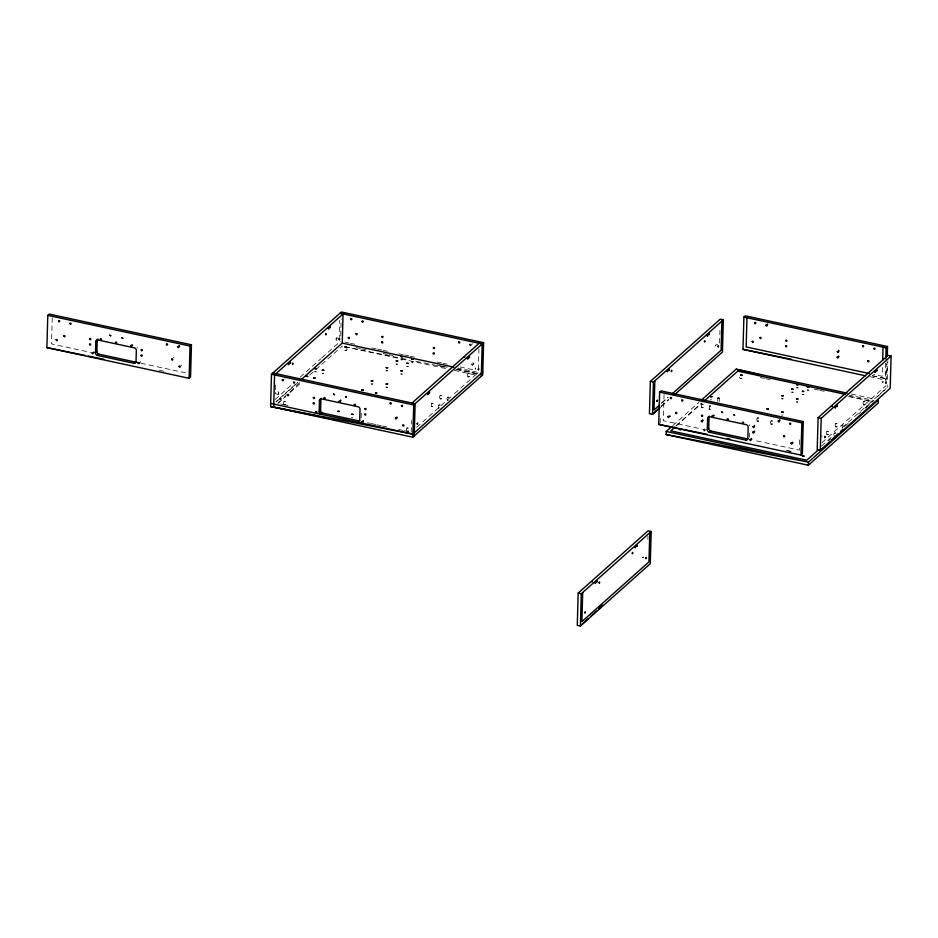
<?xml version="1.0" encoding="UTF-8"?>
<svg xmlns="http://www.w3.org/2000/svg" width="938" height="938" viewBox="0 0 938 938"><rect width="100%" height="100%" fill="white"/><g stroke="black" fill="none" stroke-linecap="round" stroke-linejoin="round"><path stroke-width="0.7" stroke-dasharray="4.69 3.52" d="M52.235 317.677L51.496 343.929L90.54 352.36M275.538 389.704L275.702 383.877M283.862 404.665C281.517 400.245 287.884 400.198 285.363 404.641M339.216 339.908L339.767 320.268M340.717 335.839L341.186 319.002M346.521 347.166C348.866 351.586 342.511 351.621 345.02 347.189M361.153 417.891L361.318 412.228M407.291 431.48C403.997 426.954 411.207 426.239 408.042 431.468M411.219 432.195L411.548 420.517M431.374 406.635L431.914 403.141L432.922 403.434L432.84 406.529L431.374 406.635L432.84 406.529M438.726 408.147C436.381 403.715 442.736 403.68 440.227 408.124M440.016 398.814C437.999 393.139 444.542 395.508 441.036 399.107C439.195 399.283 440.684 397.818 441.517 398.791M447.836 400.678C444.612 396.962 451.143 394.839 448.903 400.385M467.921 376.818C465.799 370.147 473.127 374.872 468.543 377.111C467.03 376.888 469.012 375.986 469.422 376.795M478.368 369.537L478.931 349.112M647.853 539.233L647.935 536.43M660.141 423.144L660.305 417.539M664.057 394.476L663.33 420.728L702.363 429.147M701.718 407.631C699.478 401.511 706.549 404.653 702.503 407.854C700.803 407.831 702.562 406.623 703.183 407.526M709.105 409.226L709.632 405.744L710.652 406.037L710.558 409.203L709.105 409.226L710.57 409.12M717.746 401.417L717.793 399.354M719.575 342.991L719.938 330.375M719.247 401.394L719.305 399.33M740.504 378.213C745.1 377.944 737.057 380.382 740.574 375.212M749.263 437.202L749.38 432.957M757.201 421.197C755.078 414.526 762.406 419.251 757.834 421.49C756.321 421.268 758.291 420.365 758.713 421.174M770.942 424.164C768.832 417.914 775.867 421.596 771.763 424.468C770.039 424.445 771.845 423.226 772.455 424.14M799.657 439.875L799.364 450.088L754.199 440.344M826.894 434.575C824.783 428.303 831.818 432.043 827.715 434.88C825.979 434.857 827.797 433.649 828.406 434.552M834.281 436.17C831.936 431.738 838.302 431.703 835.781 436.147M835.57 426.849C833.472 420.576 840.507 424.316 836.403 427.153C834.668 427.13 836.473 425.911 837.083 426.825M842.957 428.443C839.381 422.85 847.811 426.11 843.051 425.348M863.476 404.841C861.424 399.025 868.072 401.699 864.496 405.134C862.655 405.31 864.144 403.844 864.988 404.817M882.459 367.544L882.212 376.29L873.618 374.438M885.683 363.217L885.214 380.042L886.633 378.788L887.114 361.951M885.859 382.915L886.387 363.956M887.102 387.652L887.184 384.85M887.348 379.245L887.852 361.013M285.445 401.64L283.944 401.581M344.926 350.273L346.439 350.249M408.429 428.185L406.94 428.127M432.922 403.516L431.468 403.539M440.309 405.11L438.855 405.134M441.599 395.789L440.098 395.73M448.985 397.384L447.485 397.325M469.504 373.781L468.003 373.723M703.265 404.442L701.8 404.548M710.359 399.823L711.86 399.799M710.652 406.037L709.187 406.142M758.783 418.16L757.329 418.184M772.525 421.127L771.036 421.068M828.477 431.539L826.976 431.492M835.864 433.133L834.41 433.157M837.165 423.73L835.664 423.753M865.071 401.722L863.57 401.757M275.526 393.069L275.549 392.389M140.747 362.326L140.665 361.482M181.784 365.832L181.691 364.976M284.894 379.386L284.918 378.694M821.946 436.967L821.911 435.689M351.41 417.41L352.864 417.387M406.858 431.128L408.358 431.187M438.726 408.065L439.605 407.819M472.482 344.223L472.67 343.601M471.462 363.932C470.536 366.359 474.945 364.53 473.854 362.877C471.533 362.138 471.99 363.874 472.412 365.117M472.881 362.666L472.858 363.639L473.831 363.85M277.906 403.188L280.028 401.194M284.273 397.196L300.183 382.212M661.02 406.353L668.442 399.365M865.891 407.631L870.136 403.633M877.558 396.645L886.047 388.649M275.033 399.541L291.413 384.943M300.16 377.158L320.913 358.668M322.004 357.695L340.564 341.162M276.042 401.652L278.223 399.705M279.313 398.732L297.885 382.188M276.253 401.863L278.422 399.94M282.748 396.082L297.897 382.598M278.035 403.293L282.408 399.4M283.499 398.427L285.68 396.481M290.053 392.588L300.981 382.856M309.716 375.083L320.632 365.351M321.734 364.378L342.487 345.888M416.624 427.376L453.406 394.617M454.484 393.643L478.286 372.456L458.236 368.13M661.454 402.977L668.008 397.137M661.607 403.246L668.102 397.466M661.267 406.564L668.911 399.752M672.78 425.618L698.998 402.261M675.97 425.782L701.085 403.41M676.146 426.04L702.105 402.918M821.958 442.677L885.777 385.835M821.571 446.031L831.396 437.272M842.324 427.54L867.451 405.169M868.541 404.196L886.011 388.625M828.406 440.942L830.576 439.019M844.634 426.497L848.96 422.639M858.704 413.963L860.861 412.04M865.188 408.182L867.357 406.26M871.683 402.402L873.841 400.479L849.5 395.226M283.933 404.513L285.234 404.489M336.238 339.31C337.821 334.843 333.119 342.323 339.251 339.978M278.527 392.905C276.71 397.606 281.728 389.598 275.444 392.236M173.319 357.648L173.987 357.613M781.729 415.042L782.925 415.088M715.366 344.996C714.135 348.69 716.21 342.159 718.461 345.665M872.41 375.868L886.633 378.788L872.41 375.716M344.75 346.685L400.221 358.046M401.64 358.339L407.327 359.5M415.862 361.247L447.156 367.661M455.692 369.408L478.439 374.063L457.111 369.42M786.724 450.639L790.992 451.506M869.573 376.666L883.795 379.738M851.329 394.054L874.087 398.955M760.226 377.498L764.493 378.413M765.912 378.718L770.18 379.644M814.266 389.153L818.534 390.079M819.953 390.384L824.221 391.31M848.398 396.528L872.575 401.745M336.566 337.891L339.603 338.512M344.832 342.077L349.1 343.003M350.531 343.308L354.787 344.234M371.858 347.916L376.126 348.83M377.545 349.135L381.813 350.062M383.232 350.366L387.5 351.293M398.885 353.743L403.152 354.67M404.571 354.974L408.839 355.889M410.258 356.206L414.526 357.12M437.284 362.033L441.552 362.947M442.971 363.264L447.238 364.179M460.042 366.946L475.683 370.322M356.123 347.623L360.391 348.549M361.822 348.854L366.09 349.768M383.15 353.462L387.417 354.376M388.836 354.681L393.104 355.608M437.202 365.117L441.458 366.043M442.888 366.348L447.156 367.274M344.75 346.743L448.575 369.15M454.262 370.381L475.601 374.977M786.724 450.463L790.992 451.389M140.97 363.241L187.541 373.289M275.092 393.702L278.187 394.37M159.261 370.287L166.366 371.823M280.755 404.032L283.546 404.641M283.768 404.688L288.06 405.615M367.462 422.745L370.287 423.355M371.12 423.542L375.939 424.574M376.853 424.773L381.145 425.7M382.575 426.004L386.878 426.931M398.521 429.452L402.754 430.366M404.055 430.648L408.393 431.586M849.84 396.211L872.586 401.616M457.123 368.857L478.45 373.934M137.194 347.494A2.275 1.876 48.3 0 1 137.511 347.998M749.333 424.785A2.275 1.876 48.3 0 1 749.579 425.875M475.167 368.693C475.554 370.733 476.07 366.23 475.167 368.693M642.741 557.489C643.116 559.529 643.667 555.05 642.741 557.489M882.658 382.071C883.057 384.123 883.526 379.609 882.658 382.071M314.805 371.706L316.294 371.858L314.863 371.636M322.191 373.301L323.692 373.359L322.191 373.301M371.237 383.982L372.738 384.041L371.237 383.982M386.069 370.768L387.57 370.827L386.069 370.768M386.01 387.171L387.511 387.23L386.01 387.171M396.094 364.108L397.595 364.249L396.153 364.038M400.995 359.758L402.484 359.817L400.995 359.758M400.843 373.957L402.332 374.098L400.901 373.875M406.752 366.406L408.241 366.465L406.752 366.406M411.641 362.056L413.13 362.197L411.7 361.974M781.624 398.791L783.124 398.849L781.624 398.791M791.66 392.143L793.161 392.201L791.66 392.143M796.55 387.781L798.05 387.84L796.55 387.781M796.397 401.98L797.898 402.039L796.397 401.98M802.307 394.441L803.807 394.499L802.307 394.441M807.196 390.079L808.697 390.138L807.196 390.079"/><path stroke-width="1.41" d="M46.9 347.611L47.803 315.356L49.222 314.089L191.446 344.785L190.543 377.041L189.124 378.307L46.9 347.611L85.299 355.479M95.805 341.596A2.275 1.876 48.3 0 1 97.915 339.99L134.333 347.846A2.275 1.876 48.3 0 1 136.338 350.343L136.022 361.669A2.275 1.876 48.3 0 1 133.9 363.287L97.482 355.432A2.275 1.876 48.3 0 1 95.488 352.923L95.805 341.596L97.224 340.33A2.275 1.876 48.3 0 1 97.869 339.005M139.551 362.936L98.912 354.165A2.275 1.876 48.3 0 1 96.907 351.656L97.224 340.33M189.124 378.307L190.027 346.052L191.446 344.785M271.481 374.262L270.578 406.517L412.802 437.214L482.707 374.942L483.609 342.687L341.385 311.991L271.481 374.262L413.705 404.958L483.609 342.687L479.095 343.285L412.028 403.023L413.705 404.958L412.802 437.214M273.673 407.186L274.564 374.93L344.481 312.659M320.902 399.236L320.585 410.563A2.275 1.876 48.3 0 0 322.578 413.06L321.159 414.326A2.275 1.876 48.3 0 1 319.155 411.817L319.471 400.503L320.902 399.236A2.275 1.876 48.3 0 1 321.206 398.263M301.133 379.702L342.241 343.097L343.062 313.925M414.221 435.947L415.124 403.692L272.899 372.996M481.288 376.208L482.191 343.953L339.966 313.257M578.183 593.086L577.28 625.341L580.376 626.009L650.28 563.738L651.183 531.483L648.088 530.814L578.183 593.086L581.279 593.754L651.183 531.483M581.279 593.754L580.376 626.009L587.798 619.01M582.697 592.488L581.877 621.66L648.944 561.921L649.764 532.749M674.375 394.886L722.436 352.078L723.339 319.823L720.243 319.155L650.339 381.426L649.436 413.681L652.531 414.35L660.176 407.538M723.339 319.823L653.434 382.083L652.531 414.35L658.898 408.347M654.853 380.828L654.032 409.988L659.449 405.169M658.722 424.41L659.625 392.154L661.044 390.888L803.268 421.584L802.377 453.84L800.946 455.106L658.722 424.41L707.088 434.317M808.357 465.236L808.45 462.153L878.355 399.881L878.273 402.965L808.357 465.236L666.132 434.54L666.226 431.457L671.69 426.591M707.627 418.395A2.275 1.876 48.3 0 1 709.749 416.777L746.156 424.644A2.275 1.876 48.3 0 1 748.161 427.142L747.844 438.468A2.275 1.876 48.3 0 1 745.733 440.086L709.316 432.219A2.275 1.876 48.3 0 1 707.311 429.721L707.627 418.395L709.046 417.129A2.275 1.876 48.3 0 1 709.351 416.155M748.184 438.761A2.275 1.876 48.3 0 1 747.152 438.82L710.734 430.952A2.275 1.876 48.3 0 1 708.729 428.455L709.046 417.129M721.92 321.089L721.099 350.249L672.429 393.608M865.305 375.751L742.99 349.358L743.893 317.091L745.311 315.836L887.536 346.521L887.266 356.346M746.988 317.759L746.167 346.931L869.327 373.512M800.946 455.106L801.849 422.85L803.268 421.584M818.1 417.668L817.197 449.923L820.293 450.592L890.197 388.32L891.1 356.065L888.005 355.396L818.1 417.668L821.196 418.336L891.1 356.065M821.196 418.336L820.293 450.592L829.837 441.599M882.658 360.251L883.021 347.119M885.8 359.008L886.117 347.787L887.536 346.521M340.6 400.022L340.893 400.866M702.773 419.743L703.078 420.576M754.457 425.371L754.621 426.075M779.677 419.767L779.97 420.611M838.724 350.308L839.029 351.152M592.077 582.052L592.359 581.466M831.994 406.635L832.498 406.048M463.947 356.932L464.896 356.886M590.975 616.02L596.287 611.025M598.409 609.02L602.642 605.033M831.959 439.605L838.326 433.602M840.448 431.609L842.559 429.616M95.488 352.923L96.907 351.656M97.482 355.432L98.912 354.165M133.9 363.287L135.318 362.021A2.275 1.876 48.3 0 0 136.362 361.962M319.155 411.817L320.585 410.563M314.664 415.546L270.578 406.517L412.884 434.118L482.8 371.858M701.178 400.315L736.131 369.185L847.061 393.128M675.067 427.001L670.74 430.859L806.774 460.218L818.675 449.619M704.274 400.983L737.796 371.12L845.197 394.3M707.311 429.721L708.729 428.455M709.316 432.219L710.734 430.952M745.733 440.086L747.152 438.82M94.292 352.629L93.53 352.137M670.189 416.32L669.533 415.991M666.132 434.54L808.45 462.153L666.226 431.457M742.99 349.358L791.344 359.266M726.997 438.398L729.834 438.984M88.149 356.065L103.79 359.266M321.781 417.011L327.468 418.172M330.317 418.758L336.003 419.919M743.893 317.091L886.117 347.787M650.339 381.426L653.434 382.083M659.625 392.154L801.849 422.85M342.241 343.097L453.933 367.204M47.803 315.356L190.027 346.052M319.799 412.462L359.664 421.068M270.66 403.434L412.884 434.118M736.131 369.185L758.877 374.59M792.997 442.842L792.352 442.197M714.275 415.663L713.619 415.018M132.68 345.395L132.024 344.738M839.029 356.745L838.549 355.971M751.795 439.277L751.303 438.503M397.266 417.762L396.786 416.988M179.65 346.356L179.158 345.583M767.706 324.712L767.378 324.044M754.609 431.703L754.281 431.034M363.487 421.279L363.158 420.611M319.471 400.503A2.275 1.876 48.3 0 1 321.593 398.885L358.011 406.74A2.275 1.876 48.3 0 1 360.016 409.249L359.7 420.576A2.275 1.876 48.3 0 1 357.577 422.182L358.996 420.916A2.275 1.876 48.3 0 0 359.535 420.963M288.423 364.085C288.822 366.125 289.303 361.646 288.423 364.085M290.006 362.678C290.381 364.718 290.921 360.239 290.006 362.678M292.433 363.862C292.832 365.902 293.313 361.411 292.433 363.862M325.568 334.35C325.943 336.379 326.494 331.9 325.568 334.35M328.347 328.523C328.722 330.563 329.273 326.084 328.347 328.523M329.93 327.116C330.282 329.156 330.88 324.677 329.93 327.116M339.122 339.333C339.521 341.373 340.025 336.871 339.122 339.333M417.187 423.765C417.562 425.793 418.114 421.314 417.187 423.765M427.552 394.112C427.916 396.153 428.514 391.674 427.552 394.112M429.135 392.705C429.522 394.746 430.038 390.243 429.135 392.705M467.487 358.551C467.863 360.591 468.402 356.112 467.487 358.551M469.059 357.144C469.446 359.184 469.961 354.693 469.059 357.144M478.263 369.361C478.661 371.401 479.13 366.922 478.263 369.361M584.761 612.561C585.148 614.601 585.664 610.099 584.761 612.561M595.126 582.908C595.466 584.984 596.134 580.411 595.126 582.908M596.709 581.501C597.084 583.542 597.635 579.063 596.709 581.501M599.136 582.686C599.523 584.726 600.039 580.223 599.136 582.686M632.271 553.174C632.669 555.214 633.173 550.7 632.271 553.174M635.049 547.346C635.448 549.387 635.952 544.884 635.049 547.346M636.632 545.939C637.031 547.991 637.512 543.442 636.632 545.939M656.917 400.889C657.304 402.93 657.819 398.427 656.917 400.889M645.825 558.157C646.212 560.197 646.751 555.718 645.825 558.157M667.281 371.249C667.645 373.289 668.231 368.798 667.281 371.249M668.864 369.842C669.24 371.87 669.791 367.403 668.864 369.842M671.291 371.026C671.678 373.066 672.194 368.564 671.291 371.026M704.426 341.502C704.837 343.554 705.294 339.04 704.426 341.502M707.205 335.687C707.604 337.727 708.096 333.225 707.205 335.687M708.788 334.28C709.175 336.32 709.691 331.818 708.788 334.28M717.992 346.497C718.391 348.526 718.86 344.058 717.992 346.497M824.678 437.143C825.1 439.16 825.581 434.575 824.678 437.143M835.043 407.491C835.43 409.531 835.969 405.052 835.043 407.491M836.626 406.084C837.001 408.124 837.552 403.645 836.626 406.084M874.966 371.929C875.365 373.969 875.869 369.466 874.966 371.929M876.549 370.522C876.948 372.574 877.429 368.024 876.549 370.522M885.753 382.739C886.129 384.779 886.668 380.3 885.753 382.739M306.21 376.349L307.711 376.408L306.21 376.349M313.597 377.944L315.098 378.002L313.597 377.944M314.887 368.622L316.387 368.681L314.887 368.622M322.273 370.217L323.774 370.276L322.273 370.217M337.75 411.36L339.251 411.419L337.75 411.36M345.02 347.107L346.521 347.166L345.02 347.107M351.492 414.326L352.993 414.385L351.492 414.326M361.74 389.997L363.241 390.056L361.74 389.997M371.319 380.887L372.82 380.945L371.319 380.887M375.481 392.963L376.97 393.104L375.54 392.881M386.151 367.673L387.652 367.731L386.151 367.673M386.093 384.076L387.593 384.134L386.093 384.076M396.188 361.024L397.689 361.083L396.188 361.024M401.077 356.663L402.578 356.721L401.077 356.663M400.925 370.862L402.414 371.002L400.983 370.791M406.834 363.323L408.335 363.381L406.834 363.323M411.723 358.961L413.224 359.019L411.723 358.961M679.511 429.522L681.011 429.581L679.511 429.522M710.453 396.645L711.942 396.704L710.453 396.645M717.84 398.24L719.329 398.38L717.898 398.169M740.586 375.13L742.087 375.188L740.586 375.13M766.885 408.909L768.374 408.968L766.885 408.909M781.717 395.707L783.218 395.766L781.717 395.707M781.659 412.099L783.148 412.157L781.659 412.099M791.742 389.047L793.231 389.188L791.801 388.977M796.632 384.697L798.132 384.756L796.632 384.697M796.491 398.896L797.98 398.943L796.491 398.896M802.4 391.345L803.889 391.486L802.447 391.275M807.29 386.995L808.791 387.054L807.29 386.995M802.506 456.067L804.007 456.126L802.506 456.067M58.555 320.948C59.223 323.751 60.747 319.577 58.555 320.948M56.128 339.767C56.796 342.569 58.32 338.384 56.128 339.767M63.843 335.91C64.499 338.688 66.047 334.549 63.843 335.91M69.893 323.399C70.561 326.201 72.085 322.015 69.893 323.399M89.685 338.724C90.353 341.514 91.877 337.34 89.685 338.724M89.532 344.211C90.2 347.013 91.725 342.827 89.532 344.211M92.053 352.864C92.721 355.666 94.246 351.48 92.053 352.864M100.389 339.134C101.058 341.936 102.57 337.75 100.389 339.134M109.816 335.171L110.754 335.769L109.816 335.171M115.503 342.393C116.171 345.196 117.696 341.01 115.503 342.393M121.846 337.762L122.772 338.36L121.846 337.762M130.617 345.653C131.261 348.455 132.833 344.281 130.617 345.653M138.085 362.807C138.73 365.597 140.301 361.423 138.085 362.807M141.216 349.839C141.884 352.641 143.408 348.455 141.216 349.839M141.063 355.326C141.732 358.128 143.256 353.943 141.063 355.326M166.425 344.234C167.093 347.037 168.617 342.851 166.425 344.234M171.713 359.184C172.381 361.986 173.905 357.8 171.713 359.184M177.763 346.685C178.431 349.475 179.955 345.301 177.763 346.685M179.111 366.301C179.791 369.103 181.304 364.917 179.111 366.301M282.232 379.855C282.901 382.657 284.425 378.471 282.232 379.855M279.805 398.662C280.474 401.464 281.998 397.278 279.805 398.662M287.52 394.804C288.189 397.606 289.713 393.421 287.52 394.804M293.571 382.305C294.215 385.096 295.787 380.922 293.571 382.305M313.362 397.618C314.031 400.42 315.555 396.235 313.362 397.618M313.21 403.106C313.855 405.908 315.426 401.734 313.21 403.106M315.731 411.77C316.399 414.573 317.923 410.387 315.731 411.77M324.067 398.029C324.736 400.831 326.248 396.645 324.067 398.029M333.494 394.066L334.432 394.664L333.494 394.066M350.718 318.85C351.387 321.652 352.911 317.466 350.718 318.85M348.291 337.657C348.959 340.459 350.484 336.273 348.291 337.657M339.181 401.288C339.849 404.09 341.373 399.905 339.181 401.288M345.524 396.668L346.45 397.255L345.583 396.551M356.006 333.799C356.675 336.601 358.199 332.415 356.006 333.799M362.056 321.3C362.725 324.102 364.249 319.917 362.056 321.3M354.294 404.559C354.963 407.35 356.487 403.176 354.294 404.559M361.763 421.701C362.431 424.504 363.956 420.318 361.763 421.701M364.894 408.745C365.562 411.536 367.086 407.362 364.894 408.745M364.741 414.233C365.41 417.035 366.922 412.849 364.741 414.233M381.848 336.613C382.516 339.415 384.041 335.229 381.848 336.613M381.696 342.112C382.364 344.903 383.888 340.729 381.696 342.112M390.102 403.129C390.771 405.931 392.295 401.745 390.102 403.129M395.39 418.078C396.059 420.881 397.583 416.695 395.39 418.078M401.441 405.579C402.109 408.382 403.633 404.196 401.441 405.579M402.789 425.207C403.469 428.009 404.981 423.824 402.789 425.207M433.379 347.74C434.048 350.542 435.572 346.356 433.379 347.74M433.227 353.227C433.895 356.03 435.42 351.844 433.227 353.227M458.588 342.136C459.257 344.926 460.781 340.752 458.588 342.136M469.926 344.574C470.595 347.377 472.119 343.191 469.926 344.574M670.377 397.747C671.057 400.549 672.569 396.364 670.377 397.747M667.95 416.554C668.63 419.356 670.142 415.171 667.95 416.554M675.665 412.697C676.333 415.499 677.857 411.313 675.665 412.697M681.715 400.198C682.383 403 683.908 398.814 681.715 400.198M701.507 415.511C702.175 418.313 703.699 414.127 701.507 415.511M701.354 421.01C702.023 423.8 703.547 419.626 701.354 421.01M703.875 429.663C704.544 432.465 706.068 428.279 703.875 429.663M712.212 415.921C712.88 418.723 714.404 414.537 712.212 415.921M721.65 411.97L722.577 412.556L721.65 411.97M727.325 419.192C727.994 421.983 729.518 417.809 727.325 419.192M733.668 414.561L734.606 415.159L733.668 414.561M754.644 322.695C755.313 325.486 756.837 321.312 754.644 322.695M752.217 341.502C752.897 344.305 754.41 340.119 752.217 341.502M742.439 422.452C743.119 425.254 744.631 421.068 742.439 422.452M759.932 337.645C760.601 340.435 762.125 336.261 759.932 337.645M765.983 325.134C766.651 327.937 768.175 323.751 765.983 325.134M749.908 439.594C750.588 442.396 752.1 438.21 749.908 439.594M753.038 426.638C753.706 429.44 755.231 425.254 753.038 426.638M752.886 432.125C753.554 434.927 755.078 430.741 752.886 432.125M785.774 340.459C786.443 343.261 787.967 339.075 785.774 340.459M785.622 345.946C786.29 348.748 787.814 344.563 785.622 345.946M778.247 421.033C778.927 423.835 780.439 419.649 778.247 421.033M783.535 435.982C784.203 438.785 785.727 434.599 783.535 435.982M789.585 423.472C790.265 426.274 791.778 422.088 789.585 423.472M790.945 443.099C791.613 445.902 793.138 441.716 790.945 443.099M837.306 351.574C837.974 354.376 839.498 350.191 837.306 351.574M837.153 357.061C837.822 359.864 839.346 355.69 837.153 357.061M862.514 345.97C863.195 348.772 864.707 344.586 862.514 345.97M867.802 360.919C868.471 363.721 869.995 359.535 867.802 360.919M873.853 348.42C874.521 351.222 876.045 347.037 873.853 348.42"/></g></svg>
